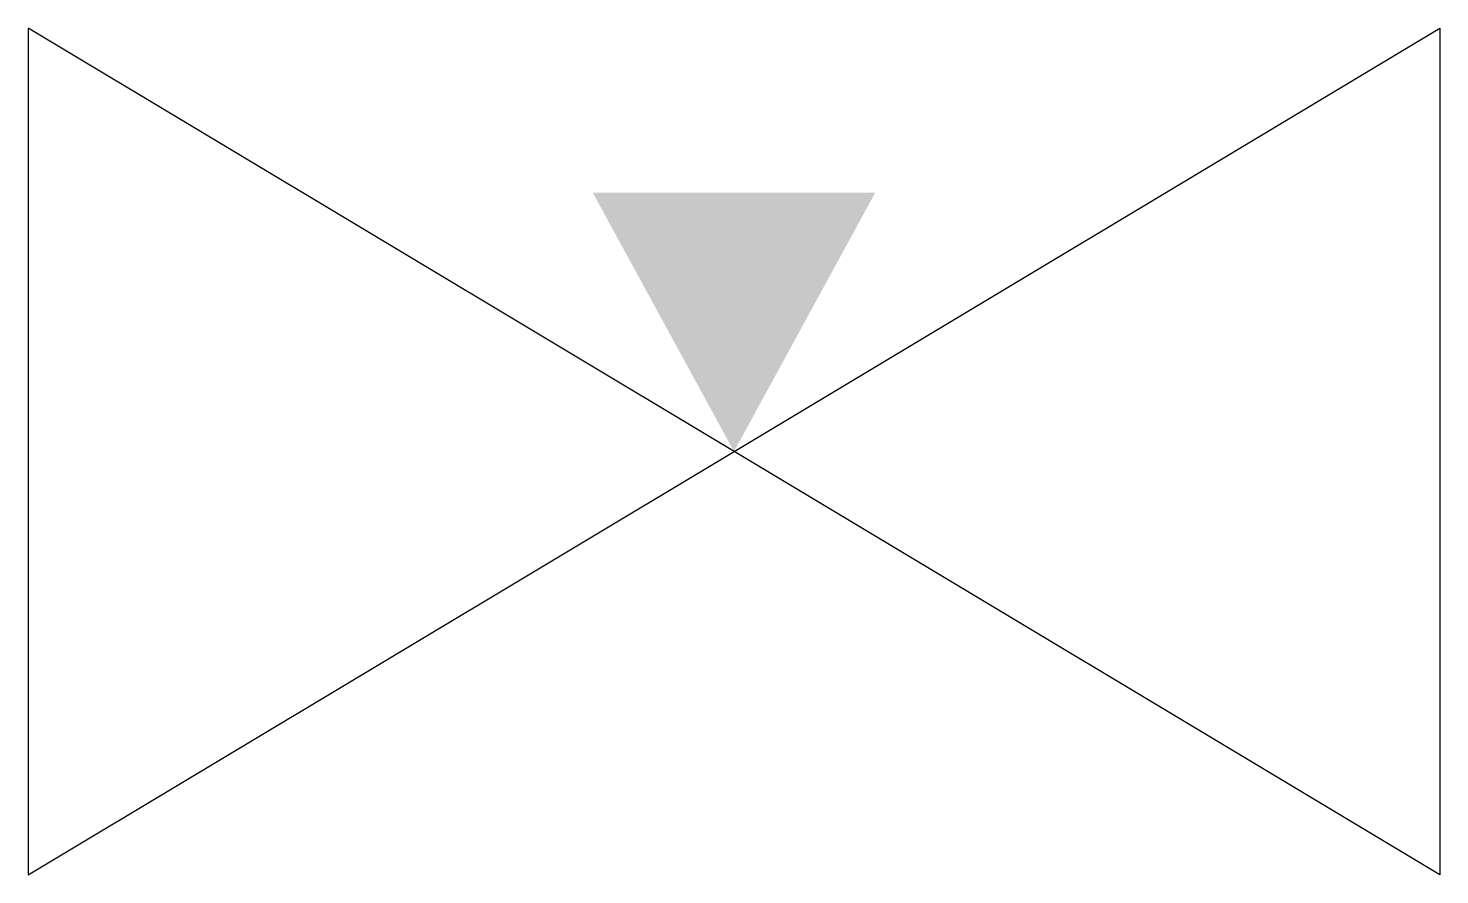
# Model space of a CAD drawing. Header units: millimetres. Extents: x -3 to 3, y -1.8 to 1.8.
import ezdxf

# ---------------------------------------------------------------- set-up
doc = ezdxf.new("R2010")
doc.units = ezdxf.units.MM

msp = doc.modelspace()

# ---------------------------------------------------------------- hatches: boundary and pattern name
at = {"lineweight": -2}
msp.add_hatch(color=0, dxfattribs=at).paths.add_polyline_path([(-0.6, 1.1), (0.6, 1.1), (0, 0)])

# ---------------------------------------------------------------- linework, layer by layer
at = {"color": 0, "linetype": 'Continuous', "lineweight": -2}
for points in [[(-3, 1.8), (-3, -1.8), (0, 0)], [(3, 1.8), (3, -1.8), (0, 0)]]:
    msp.add_lwpolyline(points, close=True, dxfattribs=at)

doc.saveas('drawing.dxf')
